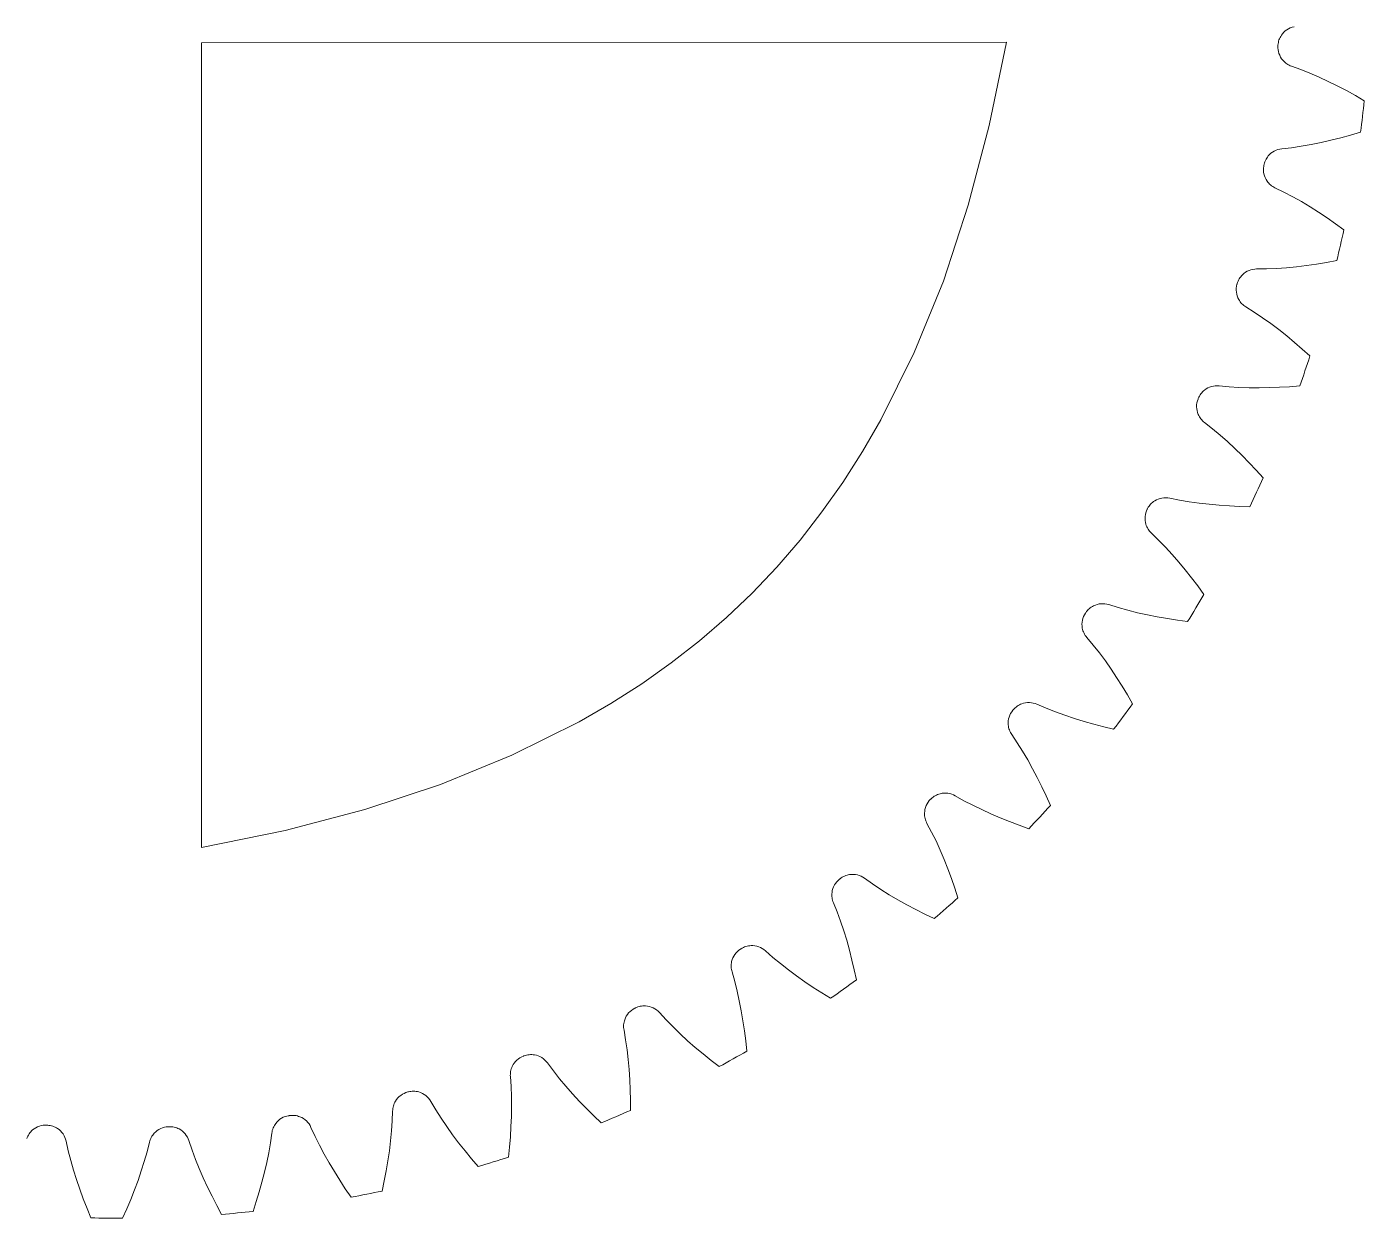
# Model space of a CAD drawing. Extents: x -181 to 448, y -465 to -8.
# Drawn here: x 323.8 to 430.4, y -436.4 to -341.4 of the extents above; entities that cross this region are included whole.
import ezdxf

# ---------------------------------------------------------------- set-up
doc = ezdxf.new("R2010")
doc.units = 0
doc.header["$MEASUREMENT"] = 0
doc.layers.add('Layer 1', color=7, linetype='Continuous')

# ---------------------------------------------------------------- blocks, each defined once
blk = doc.blocks.new('block 1124')
at = {"layer": 'Layer 1', "color": 7, "lineweight": 9, "true_color": 0xffffff}
blk.add_open_spline([(328.88, -436.39), (329.72, -436.41), (330.56, -436.42), (331.4, -436.42)], degree=3, dxfattribs=at)
blk = doc.blocks.new('block 1125')
at = {"layer": 'Layer 1', "color": 7, "lineweight": 9, "true_color": 0xffffff}
blk.add_open_spline([(339.29, -436.11), (340.13, -436.04), (340.97, -435.96), (341.81, -435.87)], degree=3, dxfattribs=at)
blk = doc.blocks.new('block 1126')
at = {"layer": 'Layer 1', "color": 7, "lineweight": 9, "true_color": 0xffffff}
blk.add_open_spline([(349.62, -434.74), (350.45, -434.59), (351.27, -434.42), (352.09, -434.25)], degree=3, dxfattribs=at)
blk = doc.blocks.new('block 1385')
at = {"layer": 'Layer 1', "color": 7, "lineweight": 9, "true_color": 0xffffff}
blk.add_open_spline([(325.38, -429), (325.17, -428.98), (324.96, -429.01), (324.77, -429.08), (324.57, -429.14), (324.38, -429.25), (324.23, -429.38), (324.12, -429.48), (324.03, -429.58), (323.95, -429.7), (323.87, -429.81), (323.81, -429.94), (323.76, -430.07)], degree=3, knots=[0, 0, 0, 0, 1, 1, 1, 2, 2, 2, 3, 3, 3, 4, 4, 4, 4], dxfattribs=at)
blk = doc.blocks.new('block 1386')
at = {"layer": 'Layer 1', "color": 7, "lineweight": 9, "true_color": 0xffffff}
blk.add_open_spline([(325.38, -429), (325.4, -429), (325.42, -429), (325.43, -429)], degree=3, dxfattribs=at)
blk = doc.blocks.new('block 1387')
at = {"layer": 'Layer 1', "color": 7, "lineweight": 9, "true_color": 0xffffff}
blk.add_open_spline([(326.9, -430.27), (326.86, -430.07), (326.78, -429.88), (326.66, -429.7), (326.54, -429.53), (326.39, -429.38), (326.22, -429.26), (326.1, -429.19), (325.98, -429.13), (325.84, -429.08), (325.71, -429.04), (325.57, -429.01), (325.43, -429)], degree=3, knots=[0, 0, 0, 0, 1, 1, 1, 2, 2, 2, 3, 3, 3, 4, 4, 4, 4], dxfattribs=at)
blk = doc.blocks.new('block 1388')
at = {"layer": 'Layer 1', "color": 7, "lineweight": 9, "true_color": 0xffffff}
blk.add_lwpolyline([(326.9, -430.27), (327.07, -431.04), (327.27, -431.81), (327.49, -432.58), (327.73, -433.34), (327.99, -434.11), (328.27, -434.87), (328.57, -435.63), (328.88, -436.39)], dxfattribs=at)
blk = doc.blocks.new('block 1389')
at = {"layer": 'Layer 1', "color": 7, "lineweight": 9, "true_color": 0xffffff}
blk.add_lwpolyline([(333.54, -430.36), (333.35, -431.12), (333.13, -431.89), (332.89, -432.65), (332.63, -433.41), (332.35, -434.16), (332.05, -434.92), (331.74, -435.67), (331.4, -436.42)], dxfattribs=at)
blk = doc.blocks.new('block 1390')
at = {"layer": 'Layer 1', "color": 7, "lineweight": 9, "true_color": 0xffffff}
blk.add_open_spline([(335.04, -429.12), (334.83, -429.13), (334.63, -429.18), (334.44, -429.27), (334.25, -429.35), (334.07, -429.48), (333.93, -429.63), (333.84, -429.73), (333.75, -429.84), (333.69, -429.97), (333.62, -430.09), (333.57, -430.22), (333.54, -430.36)], degree=3, knots=[0, 0, 0, 0, 1, 1, 1, 2, 2, 2, 3, 3, 3, 4, 4, 4, 4], dxfattribs=at)
blk = doc.blocks.new('block 1391')
at = {"layer": 'Layer 1', "color": 7, "lineweight": 9, "true_color": 0xffffff}
blk.add_open_spline([(335.04, -429.12), (335.06, -429.12), (335.08, -429.12), (335.09, -429.12)], degree=3, dxfattribs=at)
blk = doc.blocks.new('block 1392')
at = {"layer": 'Layer 1', "color": 7, "lineweight": 9, "true_color": 0xffffff}
blk.add_open_spline([(336.69, -430.23), (336.62, -430.04), (336.52, -429.85), (336.39, -429.69), (336.25, -429.53), (336.09, -429.4), (335.9, -429.3), (335.78, -429.24), (335.65, -429.19), (335.51, -429.16), (335.37, -429.13), (335.23, -429.11), (335.09, -429.12)], degree=3, knots=[0, 0, 0, 0, 1, 1, 1, 2, 2, 2, 3, 3, 3, 4, 4, 4, 4], dxfattribs=at)
blk = doc.blocks.new('block 1393')
at = {"layer": 'Layer 1', "color": 7, "lineweight": 9, "true_color": 0xffffff}
blk.add_lwpolyline([(336.69, -430.23), (336.94, -430.98), (337.21, -431.73), (337.51, -432.46), (337.83, -433.2), (338.17, -433.93), (338.53, -434.66), (338.9, -435.39), (339.29, -436.11)], dxfattribs=at)
blk = doc.blocks.new('block 1394')
at = {"layer": 'Layer 1', "color": 7, "lineweight": 9, "true_color": 0xffffff}
blk.add_lwpolyline([(343.3, -429.63), (343.19, -430.41), (343.05, -431.19), (342.89, -431.97), (342.71, -432.75), (342.51, -433.53), (342.3, -434.31), (342.06, -435.09), (341.81, -435.87)], dxfattribs=at)
blk = doc.blocks.new('block 1395')
at = {"layer": 'Layer 1', "color": 7, "lineweight": 9, "true_color": 0xffffff}
blk.add_open_spline([(344.66, -428.24), (344.45, -428.27), (344.25, -428.34), (344.07, -428.44), (343.89, -428.55), (343.74, -428.69), (343.61, -428.86), (343.53, -428.97), (343.46, -429.09), (343.4, -429.22), (343.35, -429.35), (343.31, -429.49), (343.3, -429.63)], degree=3, knots=[0, 0, 0, 0, 1, 1, 1, 2, 2, 2, 3, 3, 3, 4, 4, 4, 4], dxfattribs=at)
blk = doc.blocks.new('block 1396')
at = {"layer": 'Layer 1', "color": 7, "lineweight": 9, "true_color": 0xffffff}
blk.add_open_spline([(344.66, -428.24), (344.68, -428.24), (344.69, -428.23), (344.71, -428.23)], degree=3, dxfattribs=at)
blk = doc.blocks.new('block 1397')
at = {"layer": 'Layer 1', "color": 7, "lineweight": 9, "true_color": 0xffffff}
blk.add_open_spline([(346.41, -429.17), (346.33, -428.98), (346.21, -428.81), (346.06, -428.66), (345.91, -428.52), (345.73, -428.4), (345.53, -428.33), (345.4, -428.28), (345.27, -428.24), (345.13, -428.22), (344.99, -428.21), (344.85, -428.21), (344.71, -428.23)], degree=3, knots=[0, 0, 0, 0, 1, 1, 1, 2, 2, 2, 3, 3, 3, 4, 4, 4, 4], dxfattribs=at)
blk = doc.blocks.new('block 1398')
at = {"layer": 'Layer 1', "color": 7, "lineweight": 9, "true_color": 0xffffff}
blk.add_lwpolyline([(346.41, -429.17), (346.74, -429.89), (347.09, -430.6), (347.47, -431.3), (347.86, -432), (348.28, -432.7), (348.71, -433.38), (349.15, -434.06), (349.62, -434.74)], dxfattribs=at)
blk = doc.blocks.new('block 1399')
at = {"layer": 'Layer 1', "color": 7, "lineweight": 9, "true_color": 0xffffff}
blk.add_lwpolyline([(352.92, -427.88), (352.89, -428.66), (352.84, -429.45), (352.76, -430.25), (352.67, -431.05), (352.55, -431.84), (352.42, -432.64), (352.26, -433.44), (352.09, -434.25)], dxfattribs=at)
blk = doc.blocks.new('block 1400')
at = {"layer": 'Layer 1', "color": 7, "lineweight": 9, "true_color": 0xffffff}
blk.add_open_spline([(354.13, -426.35), (353.93, -426.41), (353.74, -426.5), (353.57, -426.62), (353.4, -426.74), (353.26, -426.9), (353.15, -427.08), (353.08, -427.2), (353.03, -427.33), (352.99, -427.46), (352.95, -427.6), (352.93, -427.74), (352.92, -427.88)], degree=3, knots=[0, 0, 0, 0, 1, 1, 1, 2, 2, 2, 3, 3, 3, 4, 4, 4, 4], dxfattribs=at)
blk = doc.blocks.new('block 1401')
at = {"layer": 'Layer 1', "color": 7, "lineweight": 9, "true_color": 0xffffff}
blk.add_open_spline([(354.13, -426.35), (354.15, -426.35), (354.17, -426.35), (354.18, -426.34)], degree=3, dxfattribs=at)
blk = doc.blocks.new('block 1402')
at = {"layer": 'Layer 1', "color": 7, "lineweight": 9, "true_color": 0xffffff}
blk.add_open_spline([(355.97, -427.1), (355.87, -426.92), (355.73, -426.76), (355.57, -426.63), (355.4, -426.5), (355.21, -426.41), (355.01, -426.35), (354.88, -426.31), (354.74, -426.29), (354.6, -426.29), (354.46, -426.29), (354.32, -426.31), (354.18, -426.34)], degree=3, knots=[0, 0, 0, 0, 1, 1, 1, 2, 2, 2, 3, 3, 3, 4, 4, 4, 4], dxfattribs=at)
blk = doc.blocks.new('block 1403')
at = {"layer": 'Layer 1', "color": 7, "lineweight": 9, "true_color": 0xffffff}
blk.add_lwpolyline([(355.97, -427.1), (356.38, -427.78), (356.8, -428.45), (357.25, -429.11), (357.71, -429.76), (358.19, -430.41), (358.7, -431.05), (359.21, -431.68), (359.75, -432.3)], dxfattribs=at)
blk = doc.blocks.new('block 1404')
at = {"layer": 'Layer 1', "color": 7, "lineweight": 9, "true_color": 0xffffff}
blk.add_open_spline([(359.75, -432.3), (360.55, -432.06), (361.35, -431.81), (362.15, -431.55)], degree=3, dxfattribs=at)
blk = doc.blocks.new('block 1405')
at = {"layer": 'Layer 1', "color": 7, "lineweight": 9, "true_color": 0xffffff}
blk.add_lwpolyline([(362.31, -425.13), (362.37, -425.92), (362.4, -426.71), (362.4, -427.51), (362.39, -428.31), (362.36, -429.11), (362.31, -429.92), (362.24, -430.74), (362.15, -431.55)], dxfattribs=at)
blk = doc.blocks.new('block 1406')
at = {"layer": 'Layer 1', "color": 7, "lineweight": 9, "true_color": 0xffffff}
blk.add_open_spline([(363.36, -423.49), (363.16, -423.56), (362.98, -423.67), (362.83, -423.81), (362.67, -423.95), (362.55, -424.12), (362.46, -424.31), (362.4, -424.44), (362.36, -424.57), (362.33, -424.71), (362.31, -424.85), (362.3, -424.99), (362.31, -425.13)], degree=3, knots=[0, 0, 0, 0, 1, 1, 1, 2, 2, 2, 3, 3, 3, 4, 4, 4, 4], dxfattribs=at)
blk = doc.blocks.new('block 1407')
at = {"layer": 'Layer 1', "color": 7, "lineweight": 9, "true_color": 0xffffff}
blk.add_open_spline([(363.36, -423.49), (363.37, -423.48), (363.39, -423.48), (363.41, -423.47)], degree=3, dxfattribs=at)
blk = doc.blocks.new('block 1408')
at = {"layer": 'Layer 1', "color": 7, "lineweight": 9, "true_color": 0xffffff}
blk.add_open_spline([(365.27, -424.04), (365.14, -423.87), (364.99, -423.73), (364.81, -423.61), (364.63, -423.5), (364.44, -423.43), (364.23, -423.39), (364.09, -423.37), (363.95, -423.37), (363.81, -423.38), (363.67, -423.39), (363.54, -423.42), (363.41, -423.47)], degree=3, knots=[0, 0, 0, 0, 1, 1, 1, 2, 2, 2, 3, 3, 3, 4, 4, 4, 4], dxfattribs=at)
blk = doc.blocks.new('block 1409')
at = {"layer": 'Layer 1', "color": 7, "lineweight": 9, "true_color": 0xffffff}
blk.add_lwpolyline([(365.27, -424.04), (365.74, -424.67), (366.23, -425.29), (366.74, -425.9), (367.27, -426.51), (367.82, -427.1), (368.39, -427.68), (368.97, -428.25), (369.56, -428.82)], dxfattribs=at)
blk = doc.blocks.new('block 1410')
at = {"layer": 'Layer 1', "color": 7, "lineweight": 9, "true_color": 0xffffff}
blk.add_open_spline([(369.56, -428.82), (370.34, -428.49), (371.11, -428.16), (371.88, -427.82)], degree=3, dxfattribs=at)
blk = doc.blocks.new('block 1411')
at = {"layer": 'Layer 1', "color": 7, "lineweight": 9, "true_color": 0xffffff}
blk.add_lwpolyline([(371.37, -421.42), (371.5, -422.19), (371.61, -422.98), (371.7, -423.77), (371.77, -424.57), (371.83, -425.37), (371.86, -426.19), (371.88, -427), (371.88, -427.82)], dxfattribs=at)
blk = doc.blocks.new('block 1412')
at = {"layer": 'Layer 1', "color": 7, "lineweight": 9, "true_color": 0xffffff}
blk.add_open_spline([(372.23, -419.68), (372.04, -419.77), (371.88, -419.9), (371.74, -420.05), (371.6, -420.21), (371.49, -420.39), (371.43, -420.59), (371.38, -420.72), (371.35, -420.86), (371.34, -421), (371.33, -421.14), (371.34, -421.28), (371.37, -421.42)], degree=3, knots=[0, 0, 0, 0, 1, 1, 1, 2, 2, 2, 3, 3, 3, 4, 4, 4, 4], dxfattribs=at)
blk = doc.blocks.new('block 1413')
at = {"layer": 'Layer 1', "color": 7, "lineweight": 9, "true_color": 0xffffff}
blk.add_open_spline([(372.23, -419.68), (372.25, -419.67), (372.26, -419.66), (372.28, -419.65)], degree=3, dxfattribs=at)
blk = doc.blocks.new('block 1414')
at = {"layer": 'Layer 1', "color": 7, "lineweight": 9, "true_color": 0xffffff}
blk.add_open_spline([(374.19, -420.02), (374.05, -419.87), (373.88, -419.74), (373.69, -419.65), (373.5, -419.56), (373.3, -419.5), (373.09, -419.49), (372.95, -419.48), (372.81, -419.49), (372.67, -419.52), (372.54, -419.55), (372.4, -419.59), (372.28, -419.65)], degree=3, knots=[0, 0, 0, 0, 1, 1, 1, 2, 2, 2, 3, 3, 3, 4, 4, 4, 4], dxfattribs=at)
blk = doc.blocks.new('block 1415')
at = {"layer": 'Layer 1', "color": 7, "lineweight": 9, "true_color": 0xffffff}
blk.add_lwpolyline([(374.19, -420.02), (374.72, -420.6), (375.28, -421.17), (375.85, -421.72), (376.44, -422.27), (377.05, -422.8), (377.67, -423.32), (378.31, -423.83), (378.96, -424.33)], dxfattribs=at)
blk = doc.blocks.new('block 1416')
at = {"layer": 'Layer 1', "color": 7, "lineweight": 9, "true_color": 0xffffff}
blk.add_open_spline([(378.96, -424.33), (379.7, -423.92), (380.43, -423.51), (381.16, -423.09)], degree=3, dxfattribs=at)
blk = doc.blocks.new('block 1417')
at = {"layer": 'Layer 1', "color": 7, "lineweight": 9, "true_color": 0xffffff}
blk.add_lwpolyline([(379.98, -416.78), (380.2, -417.54), (380.39, -418.31), (380.56, -419.08), (380.72, -419.87), (380.85, -420.67), (380.97, -421.47), (381.07, -422.28), (381.16, -423.09)], dxfattribs=at)
blk = doc.blocks.new('block 1418')
at = {"layer": 'Layer 1', "color": 7, "lineweight": 9, "true_color": 0xffffff}
blk.add_open_spline([(380.66, -414.96), (380.48, -415.07), (380.33, -415.21), (380.21, -415.38), (380.09, -415.55), (380, -415.75), (379.95, -415.95), (379.92, -416.09), (379.91, -416.23), (379.91, -416.37), (379.92, -416.51), (379.94, -416.64), (379.98, -416.78)], degree=3, knots=[0, 0, 0, 0, 1, 1, 1, 2, 2, 2, 3, 3, 3, 4, 4, 4, 4], dxfattribs=at)
blk = doc.blocks.new('block 1419')
at = {"layer": 'Layer 1', "color": 7, "lineweight": 9, "true_color": 0xffffff}
blk.add_open_spline([(380.66, -414.96), (380.67, -414.95), (380.69, -414.94), (380.7, -414.93)], degree=3, dxfattribs=at)
blk = doc.blocks.new('block 1420')
at = {"layer": 'Layer 1', "color": 7, "lineweight": 9, "true_color": 0xffffff}
blk.add_open_spline([(382.64, -415.1), (382.49, -414.96), (382.31, -414.85), (382.11, -414.78), (381.91, -414.71), (381.7, -414.67), (381.5, -414.68), (381.36, -414.69), (381.22, -414.71), (381.08, -414.75), (380.95, -414.79), (380.82, -414.85), (380.7, -414.93)], degree=3, knots=[0, 0, 0, 0, 1, 1, 1, 2, 2, 2, 3, 3, 3, 4, 4, 4, 4], dxfattribs=at)
blk = doc.blocks.new('block 1421')
at = {"layer": 'Layer 1', "color": 7, "lineweight": 9, "true_color": 0xffffff}
blk.add_lwpolyline([(382.64, -415.1), (383.23, -415.62), (383.84, -416.12), (384.47, -416.62), (385.12, -417.09), (385.78, -417.56), (386.45, -418.01), (387.14, -418.45), (387.84, -418.88)], dxfattribs=at)
blk = doc.blocks.new('block 1422')
at = {"layer": 'Layer 1', "color": 7, "lineweight": 9, "true_color": 0xffffff}
blk.add_open_spline([(387.84, -418.88), (388.53, -418.4), (389.21, -417.92), (389.89, -417.42)], degree=3, dxfattribs=at)
blk = doc.blocks.new('block 1423')
at = {"layer": 'Layer 1', "color": 7, "lineweight": 9, "true_color": 0xffffff}
blk.add_lwpolyline([(388.06, -411.26), (388.36, -412), (388.63, -412.74), (388.88, -413.5), (389.12, -414.26), (389.34, -415.04), (389.54, -415.83), (389.72, -416.62), (389.89, -417.42)], dxfattribs=at)
blk = doc.blocks.new('block 1424')
at = {"layer": 'Layer 1', "color": 7, "lineweight": 9, "true_color": 0xffffff}
blk.add_open_spline([(388.55, -409.38), (388.38, -409.51), (388.25, -409.67), (388.14, -409.85), (388.04, -410.04), (387.97, -410.24), (387.95, -410.44), (387.93, -410.58), (387.93, -410.72), (387.95, -410.86), (387.97, -411), (388.01, -411.13), (388.06, -411.26)], degree=3, knots=[0, 0, 0, 0, 1, 1, 1, 2, 2, 2, 3, 3, 3, 4, 4, 4, 4], dxfattribs=at)
blk = doc.blocks.new('block 1425')
at = {"layer": 'Layer 1', "color": 7, "lineweight": 9, "true_color": 0xffffff}
blk.add_open_spline([(388.55, -409.38), (388.56, -409.37), (388.58, -409.36), (388.59, -409.35)], degree=3, dxfattribs=at)
blk = doc.blocks.new('block 1426')
at = {"layer": 'Layer 1', "color": 7, "lineweight": 9, "true_color": 0xffffff}
blk.add_open_spline([(390.53, -409.31), (390.36, -409.19), (390.17, -409.1), (389.97, -409.05), (389.77, -409), (389.56, -408.99), (389.35, -409.02), (389.21, -409.04), (389.08, -409.08), (388.95, -409.14), (388.82, -409.19), (388.7, -409.26), (388.59, -409.35)], degree=3, knots=[0, 0, 0, 0, 1, 1, 1, 2, 2, 2, 3, 3, 3, 4, 4, 4, 4], dxfattribs=at)
blk = doc.blocks.new('block 1427')
at = {"layer": 'Layer 1', "color": 7, "lineweight": 9, "true_color": 0xffffff}
blk.add_lwpolyline([(390.53, -409.31), (391.18, -409.77), (391.84, -410.21), (392.51, -410.63), (393.2, -411.04), (393.91, -411.43), (394.62, -411.81), (395.35, -412.18), (396.09, -412.53)], dxfattribs=at)
blk = doc.blocks.new('block 1428')
at = {"layer": 'Layer 1', "color": 7, "lineweight": 9, "true_color": 0xffffff}
blk.add_open_spline([(396.09, -412.53), (396.73, -411.98), (397.36, -411.43), (397.99, -410.87)], degree=3, dxfattribs=at)
blk = doc.blocks.new('block 1429')
at = {"layer": 'Layer 1', "color": 7, "lineweight": 9, "true_color": 0xffffff}
blk.add_lwpolyline([(395.52, -404.94), (395.89, -405.63), (396.24, -406.34), (396.57, -407.07), (396.89, -407.81), (397.19, -408.56), (397.47, -409.32), (397.74, -410.09), (397.99, -410.87)], dxfattribs=at)
blk = doc.blocks.new('block 1430')
at = {"layer": 'Layer 1', "color": 7, "lineweight": 9, "true_color": 0xffffff}
blk.add_open_spline([(395.81, -403.01), (395.66, -403.16), (395.54, -403.33), (395.46, -403.52), (395.37, -403.72), (395.33, -403.92), (395.33, -404.13), (395.32, -404.27), (395.34, -404.41), (395.37, -404.55), (395.4, -404.68), (395.46, -404.81), (395.52, -404.94)], degree=3, knots=[0, 0, 0, 0, 1, 1, 1, 2, 2, 2, 3, 3, 3, 4, 4, 4, 4], dxfattribs=at)
blk = doc.blocks.new('block 1431')
at = {"layer": 'Layer 1', "color": 7, "lineweight": 9, "true_color": 0xffffff}
blk.add_open_spline([(395.81, -403.01), (395.82, -403), (395.84, -402.99), (395.85, -402.98)], degree=3, dxfattribs=at)
blk = doc.blocks.new('block 1432')
at = {"layer": 'Layer 1', "color": 7, "lineweight": 9, "true_color": 0xffffff}
blk.add_open_spline([(397.78, -402.74), (397.6, -402.63), (397.4, -402.56), (397.19, -402.54), (396.98, -402.51), (396.77, -402.52), (396.57, -402.57), (396.43, -402.61), (396.3, -402.66), (396.18, -402.73), (396.06, -402.79), (395.95, -402.88), (395.85, -402.98)], degree=3, knots=[0, 0, 0, 0, 1, 1, 1, 2, 2, 2, 3, 3, 3, 4, 4, 4, 4], dxfattribs=at)
blk = doc.blocks.new('block 1433')
at = {"layer": 'Layer 1', "color": 7, "lineweight": 9, "true_color": 0xffffff}
blk.add_lwpolyline([(397.78, -402.74), (398.46, -403.13), (399.17, -403.49), (399.88, -403.84), (400.61, -404.18), (401.36, -404.49), (402.11, -404.8), (402.87, -405.08), (403.64, -405.36)], dxfattribs=at)
blk = doc.blocks.new('block 1434')
at = {"layer": 'Layer 1', "color": 7, "lineweight": 9, "true_color": 0xffffff}
blk.add_open_spline([(403.64, -405.36), (404.22, -404.75), (404.79, -404.13), (405.36, -403.5)], degree=3, dxfattribs=at)
blk = doc.blocks.new('block 1435')
at = {"layer": 'Layer 1', "color": 7, "lineweight": 9, "true_color": 0xffffff}
blk.add_lwpolyline([(402.28, -397.86), (402.72, -398.52), (403.14, -399.19), (403.55, -399.88), (403.94, -400.58), (404.31, -401.29), (404.68, -402.02), (405.02, -402.75), (405.36, -403.5)], dxfattribs=at)
blk = doc.blocks.new('block 1436')
at = {"layer": 'Layer 1', "color": 7, "lineweight": 9, "true_color": 0xffffff}
blk.add_open_spline([(402.37, -395.92), (402.23, -396.08), (402.13, -396.27), (402.07, -396.47), (402.01, -396.66), (401.98, -396.87), (402, -397.08), (402.01, -397.22), (402.04, -397.36), (402.09, -397.49), (402.14, -397.62), (402.2, -397.75), (402.28, -397.86)], degree=3, knots=[0, 0, 0, 0, 1, 1, 1, 2, 2, 2, 3, 3, 3, 4, 4, 4, 4], dxfattribs=at)
blk = doc.blocks.new('block 1437')
at = {"layer": 'Layer 1', "color": 7, "lineweight": 9, "true_color": 0xffffff}
blk.add_open_spline([(402.37, -395.92), (402.38, -395.91), (402.39, -395.89), (402.4, -395.88)], degree=3, dxfattribs=at)
blk = doc.blocks.new('block 1438')
at = {"layer": 'Layer 1', "color": 7, "lineweight": 9, "true_color": 0xffffff}
blk.add_open_spline([(404.29, -395.44), (404.1, -395.36), (403.9, -395.31), (403.69, -395.3), (403.48, -395.29), (403.27, -395.33), (403.08, -395.4), (402.95, -395.45), (402.82, -395.51), (402.71, -395.6), (402.59, -395.68), (402.49, -395.77), (402.4, -395.88)], degree=3, knots=[0, 0, 0, 0, 1, 1, 1, 2, 2, 2, 3, 3, 3, 4, 4, 4, 4], dxfattribs=at)
blk = doc.blocks.new('block 1439')
at = {"layer": 'Layer 1', "color": 7, "lineweight": 9, "true_color": 0xffffff}
blk.add_lwpolyline([(404.29, -395.44), (405.02, -395.75), (405.76, -396.05), (406.51, -396.32), (407.27, -396.57), (408.04, -396.81), (408.82, -397.03), (409.61, -397.24), (410.4, -397.43)], dxfattribs=at)
blk = doc.blocks.new('block 1440')
at = {"layer": 'Layer 1', "color": 7, "lineweight": 9, "true_color": 0xffffff}
blk.add_open_spline([(410.4, -397.43), (410.91, -396.76), (411.42, -396.09), (411.91, -395.41)], degree=3, dxfattribs=at)
blk = doc.blocks.new('block 1441')
at = {"layer": 'Layer 1', "color": 7, "lineweight": 9, "true_color": 0xffffff}
blk.add_lwpolyline([(408.27, -390.12), (408.77, -390.73), (409.26, -391.35), (409.74, -391.99), (410.2, -392.65), (410.64, -393.32), (411.08, -394), (411.5, -394.7), (411.91, -395.41)], dxfattribs=at)
blk = doc.blocks.new('block 1442')
at = {"layer": 'Layer 1', "color": 7, "lineweight": 9, "true_color": 0xffffff}
blk.add_open_spline([(408.15, -388.18), (408.03, -388.35), (407.95, -388.55), (407.91, -388.75), (407.87, -388.96), (407.86, -389.17), (407.9, -389.37), (407.93, -389.51), (407.97, -389.65), (408.04, -389.77), (408.1, -389.9), (408.17, -390.01), (408.27, -390.12)], degree=3, knots=[0, 0, 0, 0, 1, 1, 1, 2, 2, 2, 3, 3, 3, 4, 4, 4, 4], dxfattribs=at)
blk = doc.blocks.new('block 1443')
at = {"layer": 'Layer 1', "color": 7, "lineweight": 9, "true_color": 0xffffff}
blk.add_open_spline([(408.15, -388.18), (408.16, -388.17), (408.17, -388.15), (408.18, -388.14)], degree=3, dxfattribs=at)
blk = doc.blocks.new('block 1444')
at = {"layer": 'Layer 1', "color": 7, "lineweight": 9, "true_color": 0xffffff}
blk.add_open_spline([(410.01, -387.5), (409.81, -387.44), (409.61, -387.41), (409.4, -387.43), (409.19, -387.44), (408.98, -387.5), (408.8, -387.59), (408.67, -387.65), (408.56, -387.73), (408.45, -387.82), (408.35, -387.91), (408.25, -388.02), (408.18, -388.14)], degree=3, knots=[0, 0, 0, 0, 1, 1, 1, 2, 2, 2, 3, 3, 3, 4, 4, 4, 4], dxfattribs=at)
blk = doc.blocks.new('block 1445')
at = {"layer": 'Layer 1', "color": 7, "lineweight": 9, "true_color": 0xffffff}
blk.add_lwpolyline([(410.01, -387.5), (410.77, -387.74), (411.53, -387.95), (412.3, -388.14), (413.09, -388.32), (413.88, -388.48), (414.68, -388.61), (415.48, -388.74), (416.3, -388.84)], dxfattribs=at)
blk = doc.blocks.new('block 1446')
at = {"layer": 'Layer 1', "color": 7, "lineweight": 9, "true_color": 0xffffff}
blk.add_open_spline([(416.3, -388.84), (416.73, -388.13), (417.16, -387.4), (417.58, -386.68)], degree=3, dxfattribs=at)
blk = doc.blocks.new('block 1447')
at = {"layer": 'Layer 1', "color": 7, "lineweight": 9, "true_color": 0xffffff}
blk.add_lwpolyline([(413.41, -381.8), (413.97, -382.35), (414.52, -382.91), (415.06, -383.5), (415.59, -384.11), (416.11, -384.73), (416.61, -385.36), (417.1, -386.01), (417.58, -386.68)], dxfattribs=at)
blk = doc.blocks.new('block 1448')
at = {"layer": 'Layer 1', "color": 7, "lineweight": 9, "true_color": 0xffffff}
blk.add_open_spline([(413.08, -379.88), (412.99, -380.06), (412.93, -380.27), (412.91, -380.47), (412.89, -380.68), (412.91, -380.89), (412.97, -381.09), (413.01, -381.23), (413.07, -381.35), (413.14, -381.47), (413.22, -381.59), (413.3, -381.7), (413.41, -381.8)], degree=3, knots=[0, 0, 0, 0, 1, 1, 1, 2, 2, 2, 3, 3, 3, 4, 4, 4, 4], dxfattribs=at)
blk = doc.blocks.new('block 1449')
at = {"layer": 'Layer 1', "color": 7, "lineweight": 9, "true_color": 0xffffff}
blk.add_open_spline([(413.08, -379.88), (413.09, -379.86), (413.1, -379.85), (413.11, -379.83)], degree=3, dxfattribs=at)
blk = doc.blocks.new('block 1450')
at = {"layer": 'Layer 1', "color": 7, "lineweight": 9, "true_color": 0xffffff}
blk.add_open_spline([(414.87, -379.01), (414.67, -378.97), (414.46, -378.96), (414.25, -379), (414.04, -379.04), (413.85, -379.11), (413.67, -379.22), (413.55, -379.3), (413.44, -379.39), (413.35, -379.49), (413.26, -379.59), (413.17, -379.71), (413.11, -379.83)], degree=3, knots=[0, 0, 0, 0, 1, 1, 1, 2, 2, 2, 3, 3, 3, 4, 4, 4, 4], dxfattribs=at)
blk = doc.blocks.new('block 1451')
at = {"layer": 'Layer 1', "color": 7, "lineweight": 9, "true_color": 0xffffff}
blk.add_lwpolyline([(414.87, -379.01), (415.64, -379.17), (416.43, -379.3), (417.22, -379.41), (418.01, -379.5), (418.82, -379.57), (419.63, -379.63), (420.44, -379.67), (421.26, -379.69)], dxfattribs=at)
blk = doc.blocks.new('block 1452')
at = {"layer": 'Layer 1', "color": 7, "lineweight": 9, "true_color": 0xffffff}
blk.add_open_spline([(421.26, -379.69), (421.62, -378.93), (421.97, -378.16), (422.31, -377.4)], degree=3, dxfattribs=at)
blk = doc.blocks.new('block 1453')
at = {"layer": 'Layer 1', "color": 7, "lineweight": 9, "true_color": 0xffffff}
blk.add_lwpolyline([(417.65, -372.98), (418.27, -373.47), (418.88, -373.98), (419.48, -374.5), (420.06, -375.05), (420.64, -375.61), (421.21, -376.19), (421.77, -376.79), (422.31, -377.4)], dxfattribs=at)
blk = doc.blocks.new('block 1454')
at = {"layer": 'Layer 1', "color": 7, "lineweight": 9, "true_color": 0xffffff}
blk.add_open_spline([(417.13, -371.11), (417.05, -371.3), (417.01, -371.51), (417.01, -371.72), (417.02, -371.93), (417.06, -372.13), (417.14, -372.33), (417.19, -372.45), (417.27, -372.58), (417.35, -372.69), (417.44, -372.8), (417.54, -372.9), (417.65, -372.98)], degree=3, knots=[0, 0, 0, 0, 1, 1, 1, 2, 2, 2, 3, 3, 3, 4, 4, 4, 4], dxfattribs=at)
blk = doc.blocks.new('block 1455')
at = {"layer": 'Layer 1', "color": 7, "lineweight": 9, "true_color": 0xffffff}
blk.add_open_spline([(417.13, -371.11), (417.13, -371.09), (417.14, -371.07), (417.15, -371.06)], degree=3, dxfattribs=at)
blk = doc.blocks.new('block 1456')
at = {"layer": 'Layer 1', "color": 7, "lineweight": 9, "true_color": 0xffffff}
blk.add_open_spline([(418.81, -370.06), (418.61, -370.03), (418.4, -370.05), (418.2, -370.11), (417.99, -370.17), (417.81, -370.26), (417.64, -370.39), (417.53, -370.48), (417.44, -370.58), (417.35, -370.69), (417.27, -370.81), (417.2, -370.93), (417.15, -371.06)], degree=3, knots=[0, 0, 0, 0, 1, 1, 1, 2, 2, 2, 3, 3, 3, 4, 4, 4, 4], dxfattribs=at)
blk = doc.blocks.new('block 1457')
at = {"layer": 'Layer 1', "color": 7, "lineweight": 9, "true_color": 0xffffff}
blk.add_lwpolyline([(418.81, -370.06), (419.6, -370.13), (420.39, -370.18), (421.19, -370.21), (421.99, -370.22), (422.8, -370.2), (423.61, -370.17), (424.42, -370.13), (425.24, -370.06)], dxfattribs=at)
blk = doc.blocks.new('block 1458')
at = {"layer": 'Layer 1', "color": 7, "lineweight": 9, "true_color": 0xffffff}
blk.add_open_spline([(425.24, -370.06), (425.52, -369.27), (425.79, -368.47), (426.05, -367.67)], degree=3, dxfattribs=at)
blk = doc.blocks.new('block 1459')
at = {"layer": 'Layer 1', "color": 7, "lineweight": 9, "true_color": 0xffffff}
blk.add_lwpolyline([(420.95, -363.77), (421.61, -364.19), (422.27, -364.63), (422.92, -365.09), (423.56, -365.57), (424.2, -366.07), (424.82, -366.59), (425.44, -367.12), (426.05, -367.67)], dxfattribs=at)
blk = doc.blocks.new('block 1460')
at = {"layer": 'Layer 1', "color": 7, "lineweight": 9, "true_color": 0xffffff}
blk.add_open_spline([(420.23, -361.96), (420.18, -362.16), (420.16, -362.37), (420.18, -362.58), (420.21, -362.79), (420.27, -362.99), (420.37, -363.17), (420.44, -363.29), (420.52, -363.41), (420.62, -363.51), (420.72, -363.61), (420.83, -363.7), (420.95, -363.77)], degree=3, knots=[0, 0, 0, 0, 1, 1, 1, 2, 2, 2, 3, 3, 3, 4, 4, 4, 4], dxfattribs=at)
blk = doc.blocks.new('block 1461')
at = {"layer": 'Layer 1', "color": 7, "lineweight": 9, "true_color": 0xffffff}
blk.add_open_spline([(420.23, -361.96), (420.24, -361.94), (420.24, -361.93), (420.25, -361.91)], degree=3, dxfattribs=at)
blk = doc.blocks.new('block 1462')
at = {"layer": 'Layer 1', "color": 7, "lineweight": 9, "true_color": 0xffffff}
blk.add_open_spline([(421.8, -360.74), (421.59, -360.74), (421.38, -360.78), (421.19, -360.86), (421, -360.94), (420.82, -361.05), (420.67, -361.2), (420.57, -361.3), (420.48, -361.41), (420.41, -361.53), (420.34, -361.65), (420.29, -361.78), (420.25, -361.91)], degree=3, knots=[0, 0, 0, 0, 1, 1, 1, 2, 2, 2, 3, 3, 3, 4, 4, 4, 4], dxfattribs=at)
blk = doc.blocks.new('block 1463')
at = {"layer": 'Layer 1', "color": 7, "lineweight": 9, "true_color": 0xffffff}
blk.add_lwpolyline([(421.8, -360.74), (422.59, -360.73), (423.38, -360.7), (424.18, -360.64), (424.97, -360.57), (425.78, -360.47), (426.58, -360.36), (427.38, -360.22), (428.19, -360.07)], dxfattribs=at)
blk = doc.blocks.new('block 1464')
at = {"layer": 'Layer 1', "color": 7, "lineweight": 9, "true_color": 0xffffff}
blk.add_open_spline([(428.19, -360.07), (428.39, -359.26), (428.57, -358.44), (428.75, -357.61)], degree=3, dxfattribs=at)
blk = doc.blocks.new('block 1465')
at = {"layer": 'Layer 1', "color": 7, "lineweight": 9, "true_color": 0xffffff}
blk.add_lwpolyline([(423.26, -354.26), (423.97, -354.61), (424.67, -354.98), (425.37, -355.37), (426.06, -355.79), (426.74, -356.22), (427.41, -356.67), (428.08, -357.13), (428.75, -357.61)], dxfattribs=at)
blk = doc.blocks.new('block 1466')
at = {"layer": 'Layer 1', "color": 7, "lineweight": 9, "true_color": 0xffffff}
blk.add_open_spline([(422.36, -352.54), (422.33, -352.75), (422.33, -352.96), (422.38, -353.16), (422.43, -353.36), (422.51, -353.56), (422.63, -353.73), (422.71, -353.84), (422.8, -353.95), (422.91, -354.04), (423.02, -354.13), (423.14, -354.2), (423.26, -354.26)], degree=3, knots=[0, 0, 0, 0, 1, 1, 1, 2, 2, 2, 3, 3, 3, 4, 4, 4, 4], dxfattribs=at)
blk = doc.blocks.new('block 1467')
at = {"layer": 'Layer 1', "color": 7, "lineweight": 9, "true_color": 0xffffff}
blk.add_open_spline([(422.36, -352.54), (422.37, -352.52), (422.37, -352.5), (422.37, -352.49)], degree=3, dxfattribs=at)
blk = doc.blocks.new('block 1468')
at = {"layer": 'Layer 1', "color": 7, "lineweight": 9, "true_color": 0xffffff}
blk.add_open_spline([(423.8, -351.16), (423.59, -351.18), (423.39, -351.24), (423.2, -351.34), (423.02, -351.44), (422.85, -351.57), (422.72, -351.73), (422.63, -351.84), (422.56, -351.96), (422.5, -352.09), (422.44, -352.22), (422.4, -352.35), (422.37, -352.49)], degree=3, knots=[0, 0, 0, 0, 1, 1, 1, 2, 2, 2, 3, 3, 3, 4, 4, 4, 4], dxfattribs=at)
blk = doc.blocks.new('block 1469')
at = {"layer": 'Layer 1', "color": 7, "lineweight": 9, "true_color": 0xffffff}
blk.add_lwpolyline([(423.8, -351.16), (424.58, -351.07), (425.36, -350.95), (426.15, -350.82), (426.93, -350.66), (427.72, -350.48), (428.51, -350.28), (429.29, -350.06), (430.08, -349.83)], dxfattribs=at)
blk = doc.blocks.new('block 1470')
at = {"layer": 'Layer 1', "color": 7, "lineweight": 9, "true_color": 0xffffff}
blk.add_open_spline([(430.08, -349.83), (430.19, -349), (430.29, -348.16), (430.38, -347.33)], degree=3, dxfattribs=at)
blk = doc.blocks.new('block 1471')
at = {"layer": 'Layer 1', "color": 7, "lineweight": 9, "true_color": 0xffffff}
blk.add_lwpolyline([(424.57, -344.57), (425.31, -344.84), (426.05, -345.13), (426.78, -345.45), (427.51, -345.79), (428.23, -346.15), (428.95, -346.52), (429.67, -346.92), (430.38, -347.33)], dxfattribs=at)
blk = doc.blocks.new('block 1472')
at = {"layer": 'Layer 1', "color": 7, "lineweight": 9, "true_color": 0xffffff}
blk.add_open_spline([(423.5, -342.95), (423.49, -343.16), (423.51, -343.37), (423.58, -343.56), (423.65, -343.76), (423.75, -343.94), (423.89, -344.1), (423.98, -344.21), (424.08, -344.3), (424.2, -344.38), (424.32, -344.46), (424.44, -344.52), (424.57, -344.57)], degree=3, knots=[0, 0, 0, 0, 1, 1, 1, 2, 2, 2, 3, 3, 3, 4, 4, 4, 4], dxfattribs=at)
blk = doc.blocks.new('block 1473')
at = {"layer": 'Layer 1', "color": 7, "lineweight": 9, "true_color": 0xffffff}
blk.add_open_spline([(423.5, -342.95), (423.5, -342.93), (423.5, -342.91), (423.5, -342.89)], degree=3, dxfattribs=at)
blk = doc.blocks.new('block 1474')
at = {"layer": 'Layer 1', "color": 7, "lineweight": 9, "true_color": 0xffffff}
blk.add_open_spline([(424.78, -341.43), (424.57, -341.47), (424.38, -341.55), (424.21, -341.67), (424.03, -341.79), (423.88, -341.94), (423.77, -342.11), (423.69, -342.23), (423.63, -342.35), (423.58, -342.48), (423.54, -342.62), (423.51, -342.76), (423.5, -342.89)], degree=3, knots=[0, 0, 0, 0, 1, 1, 1, 2, 2, 2, 3, 3, 3, 4, 4, 4, 4], dxfattribs=at)
blk = doc.blocks.new('block 1491')
at = {"layer": 'Layer 1', "color": 7, "lineweight": 9, "true_color": 0xffffff}
blk.add_lwpolyline([(337.7, -406.87), (344.36, -405.5), (350.71, -403.83), (356.74, -401.84), (362.44, -399.51), (367.79, -396.84), (370.33, -395.37), (372.78, -393.81), (375.13, -392.15), (377.38, -390.39), (379.54, -388.53), (381.59, -386.58), (383.54, -384.52), (385.4, -382.36), (387.15, -380.11), (388.81, -377.75), (390.37, -375.3), (391.84, -372.76), (394.51, -367.4), (396.83, -361.7), (398.81, -355.66), (400.48, -349.31), (401.85, -342.65)], dxfattribs=at)
blk = doc.blocks.new('block 1492')
at = {"layer": 'Layer 1', "color": 7, "lineweight": 9, "true_color": 0xffffff}
blk.add_lwpolyline([(401.85, -342.65), (337.68, -342.71)], dxfattribs=at)
blk = doc.blocks.new('block 1493')
at = {"layer": 'Layer 1', "color": 7, "lineweight": 9, "true_color": 0xffffff}
blk.add_lwpolyline([(337.68, -342.71), (337.7, -406.87)], dxfattribs=at)
blk = doc.blocks.new('block 1121')
at = {"layer": 'Layer 1'}
for name in ['block 1474', 'block 1492', 'block 1493', 'block 1491', 'block 1472', 'block 1473', 'block 1471', 'block 1470', 'block 1469', 'block 1468', 'block 1466', 'block 1467', 'block 1465', 'block 1464', 'block 1463', 'block 1462', 'block 1460', 'block 1461', 'block 1459', 'block 1458', 'block 1456', 'block 1457', 'block 1454', 'block 1455', 'block 1453', 'block 1452', 'block 1450', 'block 1451', 'block 1448', 'block 1449', 'block 1447', 'block 1446', 'block 1444', 'block 1445', 'block 1442', 'block 1443', 'block 1441', 'block 1438', 'block 1439', 'block 1440', 'block 1436', 'block 1437', 'block 1435', 'block 1431', 'block 1432', 'block 1433', 'block 1430', 'block 1434', 'block 1429', 'block 1424', 'block 1425', 'block 1426', 'block 1427', 'block 1423', 'block 1428', 'block 1420', 'block 1418', 'block 1419', 'block 1421', 'block 1417', 'block 1422', 'block 1412', 'block 1413', 'block 1414', 'block 1415', 'block 1411', 'block 1416', 'block 1406', 'block 1407', 'block 1408', 'block 1409', 'block 1405', 'block 1400', 'block 1401', 'block 1402', 'block 1403', 'block 1395', 'block 1396', 'block 1397', 'block 1399', 'block 1410', 'block 1385', 'block 1386', 'block 1387', 'block 1390', 'block 1391', 'block 1392', 'block 1394', 'block 1398', 'block 1388', 'block 1389', 'block 1393', 'block 1404', 'block 1126', 'block 1125', 'block 1124']:
    blk.add_blockref(name, (0, 0), dxfattribs=at)

msp = doc.modelspace()

# ---------------------------------------------------------------- block references
at = {"layer": 'Layer 1'}
msp.add_blockref('block 1121', (0, 0), dxfattribs=at)

doc.saveas('drawing.dxf')
